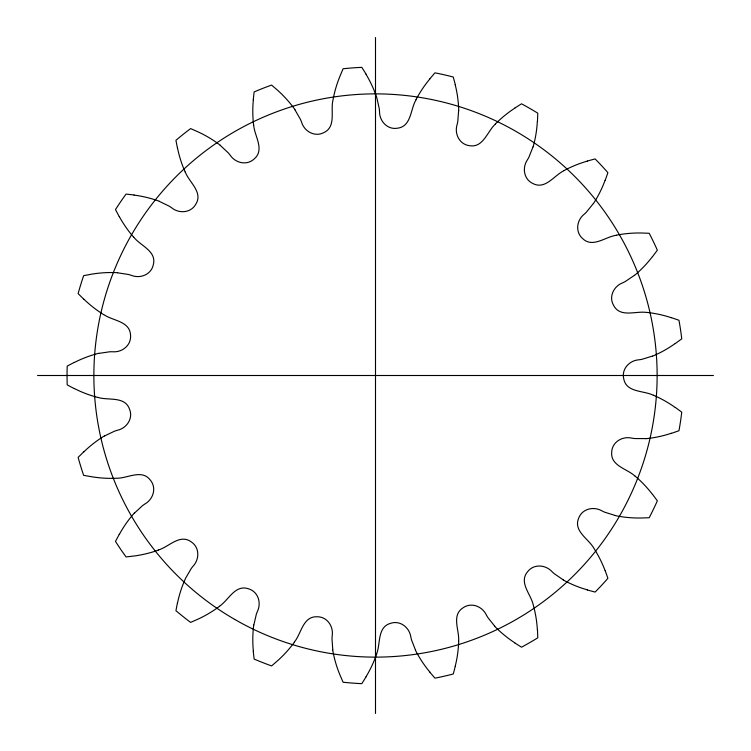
<?xml version="1.0" encoding="UTF-8"?>
<svg xmlns="http://www.w3.org/2000/svg" width="751" height="751" viewBox="0 0 751 751"><rect width="100%" height="100%" fill="white"/><g stroke="black" fill="none" stroke-linecap="round" stroke-linejoin="round"><path stroke-width="1.13" d="M458.626 110.613L457.763 121.596A43.351 43.351 0 0 1 457.124 124.544C454.195 133.687 459.405 144.427 469.431 145.675C483.278 148.172 487.305 131.284 495.425 124.056M458.608 641.392C459.65 630.568 451.116 615.444 462.963 607.869C471.168 601.927 482.283 606.31 486.357 614.975A43.351 43.351 0 0 0 487.897 617.575L494.74 626.212M537.463 121.221L537.791 113.194A308.445 308.445 0 0 0 521.513 103.807L514.735 108.097M253.247 99.921L254.12 91.941A308.445 308.445 0 0 1 271.609 85.079L277.673 90.336A118.001 118.001 0 0 1 295.049 109.749M253.829 625.039L256.316 614.299A43.351 43.351 0 0 1 257.386 611.483C261.63 602.893 258.119 591.469 248.365 588.765C235.044 584.222 228.539 600.321 219.433 606.264M177.452 602.8L175.931 610.685A308.445 308.445 0 0 0 190.623 622.401L197.973 619.162A119.165 119.165 0 0 0 219.489 606.339M455.313 666.221L453.266 673.985A308.445 308.445 0 0 1 434.942 678.162L429.732 672.061M533.003 146.886L528.948 157.128A43.351 43.351 0 0 1 527.465 159.756C521.992 167.614 523.757 179.442 533.003 183.573C545.489 190.041 554.322 175.086 564.217 170.58M376.542 654.074C380.729 644.039 377.03 627.076 390.586 623.321C400.17 620.063 409.511 627.526 410.844 637.017A43.351 43.351 0 0 0 411.548 639.946L415.538 650.216M605.212 180.259L607.897 172.683A308.445 308.445 0 0 0 595.111 158.912L587.366 161.024M415.988 99.883C410.356 109.177 411.482 126.506 397.514 128.196C387.554 129.989 379.433 121.211 379.527 111.636A43.351 43.351 0 0 0 379.264 108.632L376.852 97.883A118.001 118.001 0 0 0 365.99 74.227M119.249 534.327L115.476 541.415A308.445 308.445 0 0 0 126.065 556.932L134.035 556.012A119.165 119.165 0 0 0 158.386 550.098M366.075 676.829L361.832 683.645A308.445 308.445 0 0 1 343.094 682.237L339.912 674.867A118.001 118.001 0 0 1 332.674 649.84M593.393 203.465L586.493 212.054A43.351 43.351 0 0 1 584.306 214.129C576.74 220.034 574.994 231.843 582.579 238.518C592.605 248.393 605.447 236.706 616.233 235.307M294.392 642.011C301.339 633.656 302.813 616.346 316.875 616.759C326.995 616.468 333.707 626.353 332.195 635.815A43.351 43.351 0 0 0 331.998 638.829L332.787 649.822M652.553 256.635L657.35 250.196A308.445 308.445 0 0 0 649.193 233.27L641.166 232.998A119.165 119.165 0 0 0 616.214 235.213M429.732 78.939L434.942 72.838A308.445 308.445 0 0 1 453.266 77.015L455.313 84.779M134.401 513.14L142.502 505.667A43.351 43.351 0 0 1 144.971 503.949C153.317 499.237 156.856 487.812 150.322 480.086C141.873 468.831 127.426 478.471 116.565 478.246A119.165 119.165 0 0 1 91.575 476.735L83.661 475.355A308.445 308.445 0 0 1 78.123 457.397L83.821 451.736M634.426 275.335L625.292 281.512A43.351 43.351 0 0 1 622.598 282.845C613.642 286.262 608.441 297.02 613.755 305.648C620.429 318.03 636.144 310.651 646.855 312.491M675.28 343.582L681.758 338.842A308.445 308.445 0 0 0 678.96 320.264L671.375 317.635M104.539 435.955L114.49 431.205A43.351 43.351 0 0 1 117.353 430.295C126.712 428.248 133.462 418.382 129.501 409.07C124.741 395.824 108.097 400.781 97.78 397.363M74.311 362.376L67.196 366.103A308.445 308.445 0 0 0 67.196 384.897L74.311 388.624M652.441 356.105L641.898 359.316A43.351 43.351 0 0 1 638.923 359.795C629.347 360.414 621.255 369.192 623.762 378.973C626.484 392.773 643.682 390.36 653.379 395.279M158.348 550.004C168.806 547.019 179.761 533.548 191.148 541.809C199.672 547.272 199.663 559.223 193.073 566.188A43.351 43.351 0 0 0 191.223 568.563L185.675 578.092A118.001 118.001 0 0 0 177.555 602.818M671.375 433.365L678.96 430.736A308.445 308.445 0 0 0 681.758 412.158L675.28 407.417M98.757 353.402L109.665 351.797A43.351 43.351 0 0 1 112.678 351.768C122.244 352.585 131.547 345.113 130.533 335.068C129.895 321.015 112.528 320.837 103.676 314.528M645.86 438.593L634.839 438.556A43.351 43.351 0 0 1 631.854 438.143C622.532 435.918 612.168 441.879 611.708 451.989C610.244 465.986 627.385 468.746 635.205 476.303M37.55 375.5L713.45 375.5M117.569 272.81L128.459 274.49A43.351 43.351 0 0 1 131.35 275.354C140.23 278.94 151.364 274.584 153.335 264.652C156.865 251.041 140.324 245.755 133.725 237.119M134.035 194.988L126.065 194.068A308.445 308.445 0 0 0 115.476 209.585L119.249 216.673M615.247 515.477L604.724 512.201A43.351 43.351 0 0 1 602.002 510.915C593.75 506.052 582.091 508.69 578.664 518.218C573.144 531.154 588.718 538.852 593.947 548.371A119.165 119.165 0 0 1 605.137 570.769M587.366 589.976L595.111 592.088A308.445 308.445 0 0 0 607.897 578.317L605.212 570.741M159.296 201.352L169.21 206.168A43.351 43.351 0 0 1 171.716 207.839C179.151 213.904 191.054 212.974 195.88 204.094C203.268 192.125 189.017 182.202 185.253 171.998M563.334 579.932L554.257 573.689A43.351 43.351 0 0 1 552.023 571.661C545.573 564.583 533.651 563.672 527.568 571.764C518.481 582.494 531.098 594.435 533.294 605.081A119.165 119.165 0 0 1 537.369 629.779M514.735 642.903L521.513 647.193A308.445 308.445 0 0 0 537.791 637.806L537.463 629.779M220.231 145.356L228.285 152.885A43.351 43.351 0 0 1 230.181 155.222C235.504 163.183 247.154 165.858 254.382 158.771C264.972 149.505 254.279 135.818 253.688 124.966M83.821 299.264L78.123 293.603A308.445 308.445 0 0 1 83.661 275.645L91.556 274.181A118.001 118.001 0 0 1 117.569 272.707M652.553 494.365L657.35 500.804A308.445 308.445 0 0 1 649.193 517.73L641.166 518.002A118.001 118.001 0 0 1 615.229 515.59M294.965 109.815L300.438 119.381A43.351 43.351 0 0 1 301.573 122.169C304.305 131.378 314.66 137.311 323.643 132.692C336.495 126.966 330.309 110.735 332.946 100.193A119.165 119.165 0 0 1 339.987 76.161L343.094 68.763A308.445 308.445 0 0 1 361.832 67.355L366.075 74.171M177.452 148.2L175.931 140.315A308.445 308.445 0 0 1 190.623 128.599L197.973 131.838A118.001 118.001 0 0 1 220.296 145.272M253.247 651.079L254.12 659.059A308.445 308.445 0 0 0 271.609 665.921L277.673 660.664A119.165 119.165 0 0 0 294.467 642.067M375.5 37.55L375.5 713.45M671.338 433.271A118.001 118.001 0 0 1 645.869 438.706M635.262 476.228A119.165 119.165 0 0 1 652.488 494.411M587.395 589.882A118.001 118.001 0 0 1 563.288 580.025M514.792 642.809A118.001 118.001 0 0 1 494.656 626.287M458.701 641.392A119.165 119.165 0 0 1 455.228 666.203M429.807 671.995A118.001 118.001 0 0 1 415.444 650.272M376.636 654.112A119.165 119.165 0 0 1 366 676.782M253.35 651.07A118.001 118.001 0 0 1 253.716 625.029M119.343 534.374A118.001 118.001 0 0 1 134.316 513.064M83.896 451.811A118.001 118.001 0 0 1 104.483 435.862M97.752 397.448A119.165 119.165 0 0 1 74.349 388.549M74.358 362.47A118.001 118.001 0 0 1 98.728 353.299M103.629 314.613A119.165 119.165 0 0 1 83.887 299.198M133.65 237.175A119.165 119.165 0 0 1 119.325 216.635M134.025 195.091A118.001 118.001 0 0 1 159.325 201.249M185.168 172.035A119.165 119.165 0 0 1 177.536 148.182M253.594 124.976A119.165 119.165 0 0 1 253.331 99.93M415.904 99.836A119.165 119.165 0 0 1 429.797 78.996M455.219 84.807A118.001 118.001 0 0 1 458.73 110.613M495.36 123.99A119.165 119.165 0 0 1 514.782 108.172M537.359 121.221A118.001 118.001 0 0 1 533.116 146.914M564.17 170.496A119.165 119.165 0 0 1 587.385 161.099M605.118 180.221A118.001 118.001 0 0 1 593.487 203.521M652.478 256.579A118.001 118.001 0 0 1 634.492 275.42M646.874 312.397A119.165 119.165 0 0 1 671.347 317.72M675.224 343.498A118.001 118.001 0 0 1 652.488 356.199M653.417 395.186A119.165 119.165 0 0 1 675.233 407.483M234.688 619.397A281.625 281.625 0 0 0 657.125 375.5A281.625 281.625 0 0 0 234.688 131.603A281.625 281.625 0 0 0 234.688 619.397"/></g></svg>
